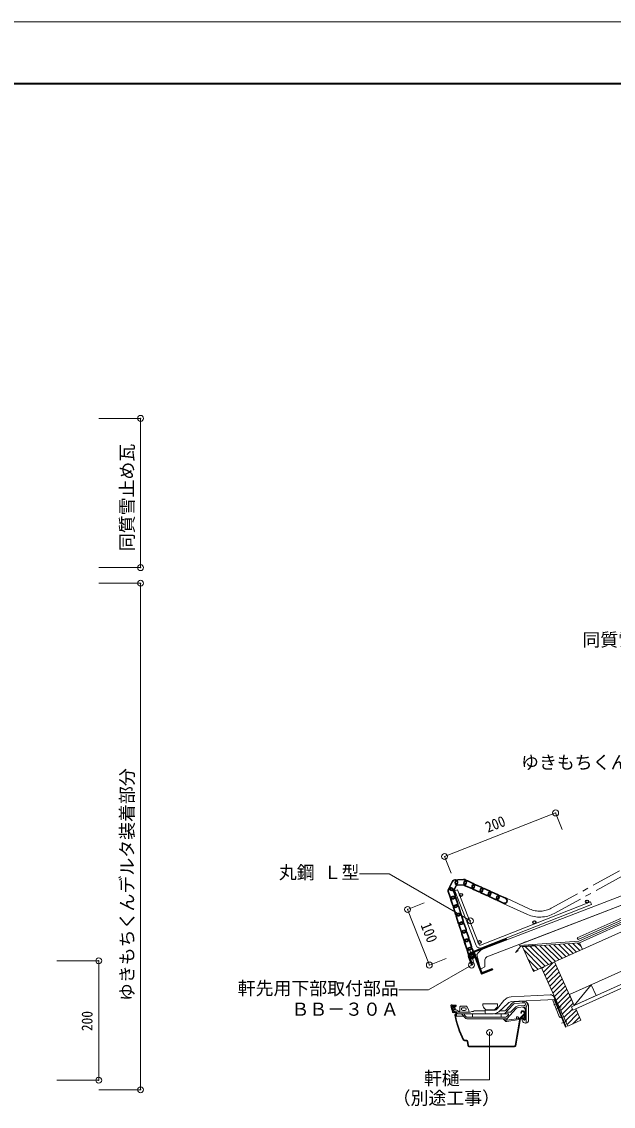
# Model space of a CAD drawing. Units: millimetres on the paper, with parts at other scales. Extents: x -210 to 210, y -148 to 150.
# Drawn here: x -8.2 to 91, y -31.8 to 149.9 of the extents above; entities that cross this region are included whole.
import ezdxf
from ezdxf.enums import TextEntityAlignment as Align

# ---------------------------------------------------------------- set-up
doc = ezdxf.new("R2010")
doc.units = ezdxf.units.MM
doc.header["$PDMODE"] = 32
doc.header["$PDSIZE"] = 1
doc.linetypes.add('CHAIN1', pattern=[8, 5, -1, 1, -1])
for name, color, linetype, lineweight in [('0-0', 7, 'Continuous', 18), ('0-2', 5, 'Continuous', 9), ('0-4', 5, 'Continuous', 9), ('0-5', 6, 'Continuous', 9), ('0-7', 5, 'Continuous', 9), ('0-8', 2, 'Continuous', 25), ('0-9', 2, 'Continuous', 25), ('F-0_通り芯', 6, 'Continuous', 9)]:
    doc.layers.add(name, color=color, linetype=linetype, lineweight=lineweight)
doc.styles.add('ＭＳ ゴシック', font='')
doc.styles.get('ＭＳ ゴシック').set_extended_font_data('MS Gothic')

msp = doc.modelspace()

# ---------------------------------------------------------------- linework, layer by layer
at = {"layer": '0-0'}
for p, q in [((71.553, -15.429), (72.617, -14.101)), ((71.746, -15.962), (73.331, -14.506)), ((73.855, -13.466), (80.371, -13.125)), ((73.905, -14.265), (81.186, -13.883)), ((74.447, -14.325), (76.041, -14.2)), ((74.447, -14.576), (76.061, -14.449)), ((75.792, -14.219), (75.792, -14.47)), ((76.041, -14.2), (76.041, -14.45)), ((80.764, -13.905), (81.896, -16.736)), ((81.004, -14.776), (81.933, -14.404)), ((83.028, -18.49), (81.058, -13.564)), ((82.917, -18.534), (81.059, -13.89)), ((63.832, -14.808), (63.971, -14.808)), ((63.867, -15.024), (63.876, -15.064)), ((63.916, -14.963), (64.493, -14.963)), ((63.924, -15.269), (64.084, -15.964)), ((63.925, -15.103), (64.274, -15.103)), ((64.058, -15.661), (63.968, -15.275)), ((63.971, -14.858), (63.971, -14.808)), ((63.971, -14.858), (64.317, -14.858)), ((63.972, -15.208), (64.177, -15.208)), ((64.016, -15.213), (64.114, -15.213)), ((64.086, -16.108), (64.15, -16.108)), ((64.133, -16.003), (64.448, -16.003)), ((64.15, -16.108), (64.16, -16.128)), ((64.17, -16.108), (64.16, -16.128)), ((64.162, -15.252), (64.235, -15.566)), ((64.17, -16.108), (64.25, -16.108)), ((64.226, -15.247), (64.289, -15.521)), ((64.25, -16.108), (64.26, -16.128)), ((64.27, -16.108), (64.26, -16.128)), ((64.27, -16.108), (64.35, -16.108)), ((64.299, -15.096), (64.498, -14.982)), ((64.327, -14.838), (64.317, -14.858)), ((64.327, -14.838), (64.337, -14.858)), ((64.453, -15.643), (64.333, -15.643)), ((64.337, -14.858), (64.417, -14.858)), ((64.349, -15.558), (64.431, -15.539)), ((64.35, -15.893), (64.453, -15.893)), ((64.35, -16.108), (64.36, -16.128)), ((64.37, -16.108), (64.36, -16.128)), ((64.37, -16.108), (64.448, -16.108)), ((64.403, -15.198), (64.468, -15.479)), ((64.427, -14.838), (64.417, -14.858)), ((64.427, -14.838), (64.437, -14.858)), ((64.427, -15.144), (64.591, -15.049)), ((64.437, -14.858), (64.517, -14.858)), ((64.527, -14.838), (64.517, -14.858)), ((64.527, -14.838), (64.537, -14.858)), ((64.941, -16.282), (69.57, -16.282)), ((66.903, -16.032), (65.14, -16.032)), ((65.203, -15.202), (65.203, -15.791)), ((65.4, -15.002), (66.212, -15.002)), ((65.498, -16.329), (66.165, -17.038)), ((66.07, -15.302), (65.718, -15.302)), ((66.07, -15.732), (65.729, -15.732)), ((66.482, -15.171), (66.723, -15.67)), ((66.753, -15.882), (66.753, -15.801)), ((66.947, -16.026), (67.253, -15.932)), ((67.453, -15.932), (67.253, -15.932)), ((67.353, -16.282), (67.353, -16.882)), ((69.472, -15.832), (67.553, -15.832)), ((69.076, -14.704), (69.087, -14.92)), ((69.125, -14.651), (71.52, -14.651)), ((69.472, -15.691), (71.007, -15.691)), ((69.472, -15.691), (69.472, -16.141)), ((69.622, -16.291), (70.901, -16.291)), ((69.779, -15.651), (69.863, -15.651)), ((69.863, -15.657), (70.783, -15.657)), ((69.923, -15.691), (69.863, -15.657)), ((70.783, -15.657), (70.723, -15.691)), ((70.782, -15.651), (70.869, -15.651)), ((71.053, -16.282), (73.301, -16.282)), ((71.559, -14.92), (71.57, -14.704)), ((72.568, -15.832), (71.888, -15.832)), ((72.179, -16.282), (72.179, -16.882)), ((72.713, -16.282), (74.152, -14.72)), ((72.936, -15.671), (73.955, -14.565)), ((73.086, -17.132), (74.687, -15.393)), ((73.171, -16.032), (73.627, -16.032)), ((73.848, -15.935), (74.503, -15.224)), ((74.996, -14.984), (76.096, -14.898)), ((75.016, -15.234), (75.938, -15.161)), ((75.459, -16.159), (75.506, -15.891)), ((75.499, -16.217), (75.504, -16.218)), ((75.562, -16.177), (75.602, -15.954)), ((75.605, -15.808), (75.829, -15.808)), ((75.651, -15.913), (75.807, -15.913)), ((75.842, -15.928), (76.001, -16.087)), ((75.901, -15.838), (76.091, -16.028)), ((75.953, -15.265), (76.066, -15.377)), ((76.016, -16.122), (76.016, -16.221)), ((76.121, -16.1), (76.121, -17.137)), ((76.153, -15.36), (76.153, -17.246)), ((76.353, -15.061), (76.353, -17.836)), ((76.753, -15.087), (76.753, -17.346)), ((81.301, -15.519), (82.23, -15.147)), ((64.445, -16.433), (64.523, -16.388)), ((64.562, -16.487), (64.575, -16.479)), ((64.75, -16.682), (65.83, -16.682)), ((66.035, -16.535), (66.273, -16.788)), ((66.383, -17.132), (73.086, -17.132)), ((66.491, -16.882), (72.845, -16.882)), ((72.849, -17.382), (73.086, -17.382)), ((72.915, -17.582), (73.086, -17.582)), ((73.065, -16.785), (73.374, -16.45)), ((75.156, -17.085), (73.084, -17.382)), ((73.086, -17.582), (75.18, -17.234)), ((74.494, -21.63), (75.3, -17.058)), ((74.598, -21.644), (75.389, -17.161)), ((74.751, -17.092), (74.723, -16.894)), ((74.889, -16.82), (74.765, -16.838)), ((74.932, -16.834), (75.198, -17.099)), ((75.221, -17.176), (75.21, -17.11)), ((75.342, -16.978), (75.957, -16.363)), ((75.487, -17.078), (75.78, -17.078)), ((75.513, -16.956), (75.931, -16.538)), ((75.52, -16.973), (75.969, -16.973)), ((75.741, -17.535), (75.611, -17.216)), ((75.79, -17.128), (75.874, -17.271)), ((75.85, -17.107), (75.95, -17.207)), ((76.003, -17.346), (76.053, -17.346)), ((76.016, -16.573), (76.016, -16.926)), ((76.204, -17.846), (76.253, -17.846)), ((82.248, -17.886), (83.177, -17.515)), ((82.935, -18.527), (83.028, -18.49)), ((65.991, -20.808), (66.379, -20.808)), ((65.994, -20.703), (66.383, -20.703)), ((66.478, -20.899), (66.551, -21.629)), ((66.582, -20.884), (66.656, -21.623)), ((66.756, -21.713), (74.396, -21.713)), ((67.069, -21.709), (74.069, -21.709)), ((66.75, -21.809), (74.401, -21.809)), ((66.969, -21.809), (74.169, -21.809))]:
    msp.add_line(p, q, dxfattribs=at)
for centre, radius, start, end in [((73.944, -15.164), 1.7, 93.00002, 141.31186), ((73.954, -15.183), 0.92, 93.00002, 132.57457), ((74.506, -15.073), 0.75, 94.51386, 137.35319), ((76.078, -14.673), 0.475, 305.38025, 94.51404), ((76.078, -14.673), 0.225, 274.51407, 94.51404), ((75.753, -15.087), 1, 0, 47.65696), ((80.408, -13.824), 0.7, 21.8, 93.00002), ((63.832, -14.908), 0.1, 89.99998, 190.81805), ((78.468, -12.112), 15, 190.81807, 195.15842), ((63.916, -15.013), 0.05, 89.99998, 193), ((63.925, -15.053), 0.05, 193.00001, 270.00003), ((63.972, -15.258), 0.05, 89.99998, 193), ((64.016, -15.263), 0.05, 89.99998, 193.0919), ((64.086, -16.008), 0.1, 195.15842, 270.00003), ((64.35, -15.593), 0.3, 193.09192, 270.00003), ((64.133, -15.953), 0.05, 193.00001, 270.00003), ((64.114, -15.263), 0.05, 13.09189, 89.99998), ((64.177, -15.258), 0.05, 13, 89.99998), ((64.333, -15.543), 0.1, 193.09192, 270.00003), ((64.274, -15.053), 0.05, 270.00003, 300), ((64.338, -15.509), 0.05, 193.00001, 283.00006), ((64.452, -15.187), 0.05, 120.00003, 193), ((64.419, -15.491), 0.05, 283.00006, 13.00003), ((64.448, -16.258), 0.255, 300, 90.00003), ((64.448, -16.258), 0.15, 300, 90.00003), ((64.453, -16.243), 0.6, 30.93725, 89.99999), ((64.453, -16.243), 0.35, 311.1741, 90.00003), ((64.493, -14.973), 0.01, 300, 90.00003), ((64.54, -14.961), 0.102, 300, 91.47394), ((64.941, -16.132), 0.15, 192.85938, 270.00003), ((65.053, -15.793), 0.15, 216.86995, 0), ((65.053, -15.791), 0.15, 217.60307, 0), ((65.14, -15.832), 0.2, 210.9373, 270.00003), ((65.403, -15.202), 0.2, 89.99998, 180.00002), ((65.389, -16.432), 0.15, 43.2643, 89.99998), ((65.718, -15.517), 0.215, 89.99998, 270), ((66.144, -16.432), 0.15, 89.99998, 223.2643), ((66.07, -15.517), 0.215, 270.00003, 90.00003), ((66.212, -15.302), 0.3, 25.82733, 89.99998), ((66.453, -15.801), 0.3, 0, 25.82735), ((66.903, -15.882), 0.15, 180.00003, 286.97403), ((67.453, -15.832), 0.1, 270.00003, 0), ((69.125, -14.701), 0.05, 90.00004, 182.99995), ((69.386, -14.904), 0.3, 183.0005, 196.15207), ((70.059, -14.71), 1, 196.15158, 246.48018), ((69.622, -16.141), 0.15, 180.00003, 270.00003), ((69.779, -15.351), 0.3, 246.48007, 269.99985), ((70.866, -15.351), 0.3, 270.00006, 293.51987), ((70.901, -15.041), 1.25, 270.00003, 312.57461), ((70.587, -14.71), 1, 293.51975, 343.84836), ((71.007, -14.991), 0.7, 270.00003, 321.31189), ((71.52, -14.701), 0.05, 356.99997, 89.99982), ((71.259, -14.904), 0.3, 343.84787, 356.99942), ((72.568, -15.332), 0.5, 270.00003, 317.35333), ((73.171, -15.932), 0.1, 137.35303, 270.0004), ((73.301, -16.382), 0.1, 317.35333, 90.00003), ((73.627, -15.732), 0.3, 270.00034, 317.35352), ((74.483, -15.025), 0.45, 94.51397, 137.35324), ((75.055, -15.732), 0.75, 94.51397, 137.3533), ((75.055, -15.732), 0.5, 94.51397, 137.3533), ((75.508, -16.167), 0.05, 170.00001, 260), ((75.513, -16.168), 0.05, 260.00003, 350.00006), ((75.605, -15.908), 0.1, 89.99998, 170.00001), ((75.651, -15.963), 0.05, 89.99998, 170.00001), ((75.741, -15.477), 0.3, 45, 94.51397), ((75.807, -15.963), 0.05, 45, 89.99998), ((75.829, -15.911), 0.102, 45, 89.99998), ((75.953, -15.36), 0.2, 0, 94.51397), ((75.816, -16.221), 0.2, 315.00003, 0), ((75.966, -16.122), 0.05, 0, 45), ((75.853, -15.589), 0.3, 0, 45), ((76.019, -16.1), 0.102, 0, 45), ((64.495, -16.519), 0.1, 120.00003, 190.39426), ((79.202, -13.822), 15.053, 190.39427, 207.1902), ((64.612, -16.573), 0.1, 120.00003, 190.67976), ((79.202, -13.822), 14.947, 190.67978, 207.17845), ((64.75, -16.582), 0.1, 131.17406, 270), ((66.383, -16.832), 0.3, 223.26431, 270.00003), ((66.491, -16.582), 0.3, 223.26431, 270.00003), ((72.006, -18.057), 1, 29.99938, 67.66685), ((72.849, -17.432), 0.05, 89.99998, 216.52896), ((72.845, -16.582), 0.3, 270.00031, 317.35352), ((72.915, -17.532), 0.05, 209.99944, 270.00003), ((73.248, -17.195), 0.162, 137.3533, 278.16415), ((74.702, -17.099), 0.05, 278.16418, 8.16415), ((74.773, -16.887), 0.05, 98.16413, 188.16412), ((74.896, -16.87), 0.05, 45.18168, 98.16413), ((75.163, -17.134), 0.05, 10.38871, 98.16413), ((75.171, -17.185), 0.05, 279.43726, 9.49582), ((75.448, -17.084), 0.15, 135, 170.00001), ((75.487, -17.178), 0.1, 89.99998, 170.00001), ((75.52, -16.963), 0.01, 135, 270), ((75.703, -17.178), 0.1, 30.34142, 202.25223), ((76.204, -17.346), 0.5, 202.2523, 270.00003), ((75.78, -17.178), 0.1, 45, 89.99998), ((76.003, -17.196), 0.15, 210.34126, 270.00003), ((75.966, -16.573), 0.05, 0, 135), ((76.021, -17.137), 0.1, 225, 0), ((75.969, -16.926), 0.0475, 270.00006, 0), ((76.053, -17.246), 0.1, 270.00003, 0), ((76.253, -17.346), 0.5, 270.00003, 0), ((82.267, -16.587), 0.4, 201.80009, 268.22165), ((82.252, -17.087), 0.1, 21.8, 88.22162), ((65.991, -20.608), 0.2, 207.1902, 270.00003), ((65.994, -20.603), 0.1, 207.17845, 270.00003), ((66.379, -20.908), 0.1, 5.71084, 89.99998), ((66.383, -20.903), 0.2, 5.71084, 89.99998), ((66.75, -21.609), 0.2, 185.71085, 270), ((66.756, -21.613), 0.1, 185.71085, 270), ((74.396, -21.613), 0.1, 270, 350), ((74.401, -21.609), 0.2, 270, 350)]:
    msp.add_arc(centre, radius, start, end, dxfattribs=at)
at = {"layer": '0-2'}
for p, q in [((84.913, -3.602), (192, 44.587)), ((85.036, -3.876), (192, 44.258)), ((85.159, -4.149), (192, 43.929)), ((81.124, -7.61), (192, 42.285)), ((85.282, -4.423), (192, 43.6)), ((83.586, -13.081), (192, 35.705)), ((84.406, -14.905), (192, 33.512)), ((84.653, -15.452), (192, 32.854)), ((69.48, -5.288), (98.422, 5.82)), ((69.761, -6.787), (100.64, 5.065)), ((75.487, -4.589), (99.8, 4.742)), ((84.913, -3.602), (85.036, -3.876)), ((85.159, -4.149), (75.187, -4.862)), ((75.289, -4.679), (76.192, -4.272)), ((75.72, -5.107), (85.282, -4.423)), ((76.254, -5.068), (79.518, -8.332)), ((77.046, -5.012), (80.103, -8.069)), ((77.838, -4.955), (80.688, -7.806)), ((78.63, -4.899), (81.274, -7.542)), ((79.422, -4.842), (81.859, -7.279)), ((80.214, -4.785), (82.444, -7.016)), ((81.005, -4.729), (83.029, -6.752)), ((81.797, -4.672), (83.614, -6.489)), ((82.589, -4.615), (84.2, -6.226)), ((83.381, -4.559), (84.785, -5.962)), ((84.173, -4.502), (85.37, -5.699)), ((84.965, -4.445), (85.56, -5.04)), ((85.774, -5.517), (85.282, -4.423)), ((68.688, -8.805), (68.076, -6.363)), ((69.44, -7.24), (69.407, -8.447)), ((75.947, -5.61), (78.933, -8.596)), ((76.641, -7.152), (78.348, -8.859)), ((68.688, -8.805), (69.407, -8.447)), ((77.335, -8.695), (77.762, -9.122)), ((78.935, -8.595), (83.326, -18.352)), ((78.995, -8.728), (79.286, -8.437)), ((79.258, -9.313), (80.829, -7.742)), ((79.522, -9.898), (81.337, -8.083)), ((79.785, -10.484), (81.6, -8.669)), ((81.124, -7.61), (84.406, -14.905)), ((80.048, -11.069), (81.863, -9.254)), ((80.312, -11.654), (82.127, -9.839)), ((80.575, -12.239), (82.39, -10.424)), ((80.838, -12.824), (82.653, -11.009)), ((81.102, -13.41), (82.917, -11.595)), ((81.365, -13.995), (83.18, -12.18)), ((87.233, -11.44), (84.406, -14.905)), ((81.628, -14.58), (83.443, -12.765)), ((81.892, -15.165), (83.707, -13.35)), ((82.155, -15.75), (83.97, -13.935)), ((82.418, -16.336), (84.233, -14.521)), ((82.682, -16.921), (84.098, -15.504)), ((82.945, -17.506), (84.76, -15.691)), ((83.208, -18.091), (85.023, -16.276)), ((84.653, -15.452), (84.172, -15.669)), ((84.653, -15.452), (85.514, -17.367)), ((85.514, -17.367), (83.326, -18.352)), ((84.18, -17.968), (85.287, -16.861))]:
    msp.add_line(p, q, dxfattribs=at)
for points in [[(77.913, -4.822), (75.371, -5.004), (74.549, -6.052), (75.019, -5.726)], [(81.124, -7.61), (77.567, -9.21), (75.72, -5.107)], [(84.406, -14.905), (83.926, -15.121), (84.172, -15.669)]]:
    msp.add_lwpolyline(points, dxfattribs=at)
msp.add_lwpolyline([(84.406, -14.905), (83.586, -13.081), (87.233, -11.44), (88.054, -13.264)], close=True, dxfattribs=at)
for centre, radius, start, end in [((70.524, -8.106), 3.005, 110.31316, 144.53143), ((69.94, -7.254), 0.5, 110.99719, 178.43196)]:
    msp.add_arc(centre, radius, start, end, dxfattribs=at)
at = {"layer": '0-4'}
for p, q in [((53.404, 7.121), (48.404, 7.121)), ((67.013, -0.737), (53.404, 7.121))]:
    msp.add_line(p, q, dxfattribs=at)
for points in [[(67.19, -8.138), (59.999, -12.289), (54.999, -12.289)], [(70.208, -19.435), (70.208, -27.369), (65.208, -27.369)]]:
    msp.add_lwpolyline(points, dxfattribs=at)
for p in [(67.013, -0.737), (67.19, -8.138), (70.208, -19.435)]:
    msp.add_point(p, dxfattribs=at)
at = {"layer": '0-5'}
for p, q in [((11.712, 83.433), (4.712, 83.433)), ((11.712, 58.433), (11.712, 83.433)), ((11.712, 58.433), (4.712, 58.433)), ((11.712, 55.823), (4.712, 55.823)), ((11.712, 55.823), (11.712, -29.037)), ((62.662, 10.043), (81.283, 17.34)), ((81.283, 17.34), (82.377, 14.547)), ((62.662, 10.043), (63.756, 7.25)), ((56.471, 1.173), (59.264, 2.268)), ((60.12, -8.137), (56.471, 1.173)), ((60.12, -8.137), (62.913, -7.043)), ((4.712, -7.427), (-2.288, -7.427)), ((4.712, -27.427), (4.712, -7.427)), ((4.712, -27.427), (-2.288, -27.427)), ((11.712, -29.037), (4.712, -29.037))]:
    msp.add_line(p, q, dxfattribs=at)
at = {"layer": '0-5', "color": 2}
for p in [(11.712, 83.433), (11.712, 58.433), (11.712, 55.823), (81.283, 17.34), (62.662, 10.043), (56.471, 1.173), (4.712, -7.427), (60.12, -8.137), (4.712, -27.427), (11.712, -29.037)]:
    msp.add_point(p, dxfattribs=at)
at = {"layer": '0-7', "linetype": 'CHAIN1'}
for p, q in [((80.564, 1.38), (125.201, 25.792)), ((81.044, 0.503), (125.681, 24.915)), ((76.572, 0.34), (72.513, 2.189)), ((76.986, 1.25), (72.928, 3.099))]:
    msp.add_line(p, q, dxfattribs=at)
at = {"layer": '0-7'}
for p, q in [((63.495, 5.02), (63.952, 5.909)), ((63.602, 4.965), (64.059, 5.854)), ((64.277, 4.617), (64.735, 5.506)), ((64.841, 5.451), (64.384, 4.562)), ((64.872, 6.204), (65.871, 6.252)), ((64.878, 6.084), (65.877, 6.132)), ((66.508, 5.891), (67.418, 5.477)), ((66.557, 6.001), (67.467, 5.586)), ((63.54, 3.241), (63.235, 4.194)), ((63.654, 3.278), (63.349, 4.23)), ((64.378, 3.51), (64.073, 4.462)), ((64.187, 4.499), (64.492, 3.547)), ((64.915, 5.325), (65.914, 5.373)), ((65.919, 5.253), (64.921, 5.205)), ((67.053, 4.676), (66.143, 5.091)), ((66.193, 5.2), (67.103, 4.785)), ((68.418, 4.054), (67.508, 4.469)), ((67.558, 4.578), (68.468, 4.163)), ((67.873, 5.27), (68.783, 4.855)), ((67.922, 5.379), (68.832, 4.964)), ((69.783, 3.432), (68.873, 3.847)), ((68.923, 3.956), (69.833, 3.541)), ((69.238, 4.648), (70.148, 4.233)), ((69.287, 4.757), (70.197, 4.342)), ((70.603, 4.026), (71.513, 3.611)), ((70.653, 4.135), (71.563, 3.72)), ((63.998, 1.813), (63.693, 2.765)), ((64.112, 1.85), (63.807, 2.802)), ((64.836, 2.082), (64.531, 3.034)), ((64.645, 3.071), (64.95, 2.118)), ((71.148, 2.81), (70.238, 3.225)), ((70.288, 3.334), (71.198, 2.92)), ((72.513, 2.189), (71.603, 2.603)), ((71.653, 2.712), (72.563, 2.298)), ((71.968, 3.404), (72.878, 2.989)), ((72.018, 3.513), (72.928, 3.099)), ((64.456, 0.385), (64.151, 1.337)), ((64.57, 0.421), (64.265, 1.373)), ((65.294, 0.653), (64.989, 1.606)), ((65.103, 1.642), (65.408, 0.69)), ((65.752, -0.775), (65.447, 0.177)), ((65.561, 0.214), (65.866, -0.738)), ((64.914, -1.044), (64.609, -0.092)), ((65.028, -1.007), (64.723, -0.055)), ((65.372, -2.472), (65.067, -1.52)), ((65.486, -2.436), (65.181, -1.483)), ((66.21, -2.203), (65.905, -1.251)), ((66.019, -1.215), (66.324, -2.167)), ((65.83, -3.901), (65.525, -2.948)), ((65.944, -3.864), (65.639, -2.912)), ((66.668, -3.632), (66.363, -2.68)), ((66.477, -2.643), (66.782, -3.595)), ((66.288, -5.329), (65.983, -4.377)), ((66.402, -5.292), (66.097, -4.34)), ((67.126, -5.06), (66.821, -4.108)), ((66.935, -4.071), (67.24, -5.024)), ((66.746, -6.757), (66.441, -5.805)), ((66.86, -6.721), (66.555, -5.768)), ((66.917, -5.652), (67.521, -7.538)), ((67.584, -6.489), (67.279, -5.536)), ((67.393, -5.5), (67.698, -6.452))]:
    msp.add_line(p, q, dxfattribs=at)
for centre, radius, start, end in [((64.397, 5.68), 0.5, 332.77896, 152.77896), ((64.397, 5.68), 0.38, 332.77896, 152.77896), ((64.896, 5.704), 0.5, 92.77896, 272.77896), ((64.896, 5.704), 0.38, 92.77896, 272.77896), ((66.35, 5.546), 0.5, 65.50856, 245.50856), ((65.895, 5.753), 0.5, 272.77896, 92.77896), ((65.895, 5.753), 0.38, 272.77896, 92.77896), ((66.35, 5.546), 0.38, 65.50856, 245.50856), ((67.26, 5.131), 0.5, 245.50856, 65.50856), ((67.26, 5.131), 0.38, 245.50856, 65.50856), ((63.711, 4.346), 0.5, 17.77896, 197.77896), ((63.711, 4.346), 0.38, 17.77896, 197.77896), ((63.939, 4.791), 0.5, 152.77896, 332.77896), ((63.939, 4.791), 0.38, 152.77896, 332.77896), ((67.715, 4.924), 0.5, 65.50856, 245.50856), ((67.715, 4.924), 0.38, 65.50856, 245.50856), ((68.625, 4.509), 0.5, 245.50856, 65.50856), ((68.625, 4.509), 0.38, 245.50856, 65.50856), ((69.08, 4.302), 0.5, 65.50856, 245.50856), ((69.08, 4.302), 0.38, 65.50856, 245.50856), ((69.99, 3.887), 0.5, 245.50856, 65.50856), ((69.99, 3.887), 0.38, 245.50856, 65.50856), ((70.445, 3.68), 0.5, 65.50856, 245.50856), ((70.445, 3.68), 0.38, 65.50856, 245.50856), ((71.355, 3.265), 0.5, 245.50856, 65.50856), ((64.016, 3.394), 0.5, 197.77896, 17.77896), ((64.016, 3.394), 0.38, 197.77896, 17.77896), ((64.169, 2.918), 0.5, 17.77896, 197.77896), ((64.169, 2.918), 0.38, 17.77896, 197.77896), ((64.474, 1.966), 0.5, 197.77896, 17.77896), ((64.474, 1.966), 0.38, 197.77896, 17.77896), ((64.627, 1.489), 0.5, 17.77896, 197.77896), ((64.627, 1.489), 0.38, 17.77896, 197.77896), ((71.355, 3.265), 0.38, 245.50856, 65.50856), ((71.81, 3.058), 0.5, 65.50856, 245.50856), ((71.81, 3.058), 0.38, 65.50856, 245.50856), ((72.72, 2.644), 0.5, 245.50856, 65.50856), ((72.72, 2.644), 0.38, 245.50856, 65.50856), ((64.932, 0.537), 0.5, 197.77896, 17.77896), ((64.932, 0.537), 0.38, 197.77896, 17.77896), ((65.085, 0.061), 0.5, 17.77896, 197.77896), ((65.085, 0.061), 0.38, 17.77896, 197.77896), ((65.39, -0.891), 0.5, 197.77896, 17.77896), ((65.39, -0.891), 0.38, 197.77896, 17.77896), ((65.543, -1.367), 0.5, 17.77896, 197.77896), ((65.543, -1.367), 0.38, 17.77896, 197.77896), ((65.848, -2.319), 0.5, 197.77896, 17.77896), ((65.848, -2.319), 0.38, 197.77896, 17.77896), ((66.001, -2.796), 0.5, 17.77896, 197.77896), ((66.001, -2.796), 0.38, 17.77896, 197.77896), ((66.306, -3.748), 0.5, 197.77896, 17.77896), ((66.306, -3.748), 0.38, 197.77896, 17.77896), ((66.459, -4.224), 0.5, 17.77896, 197.77896), ((66.459, -4.224), 0.38, 17.77896, 197.77896), ((66.764, -5.176), 0.5, 197.77896, 17.77896), ((66.764, -5.176), 0.38, 197.77896, 17.77896), ((66.917, -5.652), 0.5, 17.77896, 197.77896), ((66.917, -5.652), 0.38, 17.77896, 197.77896), ((67.222, -6.605), 0.5, 197.77896, 17.77896), ((67.222, -6.605), 0.38, 197.77896, 17.77896)]:
    msp.add_arc(centre, radius, start, end, dxfattribs=at)
at = {"layer": '0-7', "linetype": 'CHAIN1'}
for radius in [5, 4]:
    msp.add_arc((78.644, 4.89), radius, 245.50856, 298.67375, dxfattribs=at)
at = {"layer": '0-8', "color": 5, "lineweight": 9}
for p, q in [((64.385, 4.275), (64.851, 4.457)), ((67.961, -4.85), (64.385, 4.275)), ((68.426, -4.667), (64.851, 4.457)), ((68.685, -4.781), (87.121, 2.443)), ((68.868, -5.246), (87.303, 1.978)), ((87.121, 2.443), (87.303, 1.978))]:
    msp.add_line(p, q, dxfattribs=at)
at = {"layer": '0-8'}
for centre in [(65.448, 3.617), (86.564, 2.494), (77.719, -0.972), (68.55, -4.297)]:
    msp.add_circle(centre, 0.25, dxfattribs=at)
at = {"layer": '0-8', "color": 5, "lineweight": 9}
for centre, radius, start in [((68.612, -4.594), 0.7, 201.39827), ((68.612, -4.594), 0.2, 201.39827), ((68.641, -4.53), 0.75, 289.42216)]:
    msp.add_arc(centre, radius, start, 291.39827, dxfattribs=at)
at = {"layer": '0-9'}
for p, q in [((73.008, -3.763), (67.406, -5.913)), ((66.681, -6.812), (67.19, -8.138)), ((66.83, -6.755), (67.339, -8.081)), ((67.406, -5.913), (68.84, -9.647)), ((67.613, -6.005), (68.932, -9.44)), ((67.339, -8.081), (67.19, -8.138)), ((70.65, -8.781), (68.932, -9.44))]:
    msp.add_line(p, q, dxfattribs=at)
for points in [[(73.008, -3.763), (73.065, -3.912), (67.613, -6.005)], [(70.65, -8.781), (70.707, -8.93), (68.84, -9.647)]]:
    msp.add_lwpolyline(points, dxfattribs=at)
msp.add_circle((67.222, -6.605), 0.25, dxfattribs=at)
for radius, start in [(0.58, 64.59999), (0.42, 20.99717)]:
    msp.add_arc((67.222, -6.605), radius, start, 200.99717, dxfattribs=at)
at = {"layer": 'F-0_通り芯'}
msp.add_line((210, 149.878), (-210, 149.878), dxfattribs=at)
at = {"layer": 'F-0_通り芯', "color": 3, "lineweight": 40}
msp.add_line((-188, 139.5), (202, 139.5), dxfattribs=at)

# ---------------------------------------------------------------- texts
at = {"layer": '0-4', "color": 7, "style": 'ＭＳ ゴシック'}
for s, p in [('同質雪止め瓦', (11.212, 61.186)), ('ゆきもちくんデルタ装着部分', (11.212, -14.166))]:
    msp.add_text(s, height=2.199, rotation=90, dxfattribs=at).set_placement(p, align=Align.BOTTOM_LEFT)
for s, p in [('同質雪止め瓦取付用上部取付部品Ａ－１', (85.772, 44.597)), ('ゆきもちくんデルタ', (75.497, 24.056)), ('丸鋼 Ｌ型', (34.904, 5.621)), ('軒先用下部取付部品', (27.999, -13.789)), ('ＢＢ－３０Ａ', (36.999, -17.289)), ('軒樋', (59.208, -28.869)), ('（別途工事）', (53.968, -32.17))]:
    msp.add_text(s, height=2.199, dxfattribs=at).set_placement(p, align=Align.BOTTOM_LEFT)
at = {"layer": '0-5', "color": 7, "style": 'ＭＳ ゴシック', "width": 0.9}
for s, rotation, p in [('200', 21.398, (70.137, 13.51)), ('100', 291.398, (58.113, -1.647)), ('200', 90, (4.212, -19.202))]:
    msp.add_text(s, height=1.833, rotation=rotation, dxfattribs=at).set_placement(p, align=Align.BOTTOM_LEFT)

doc.saveas('drawing.dxf')
